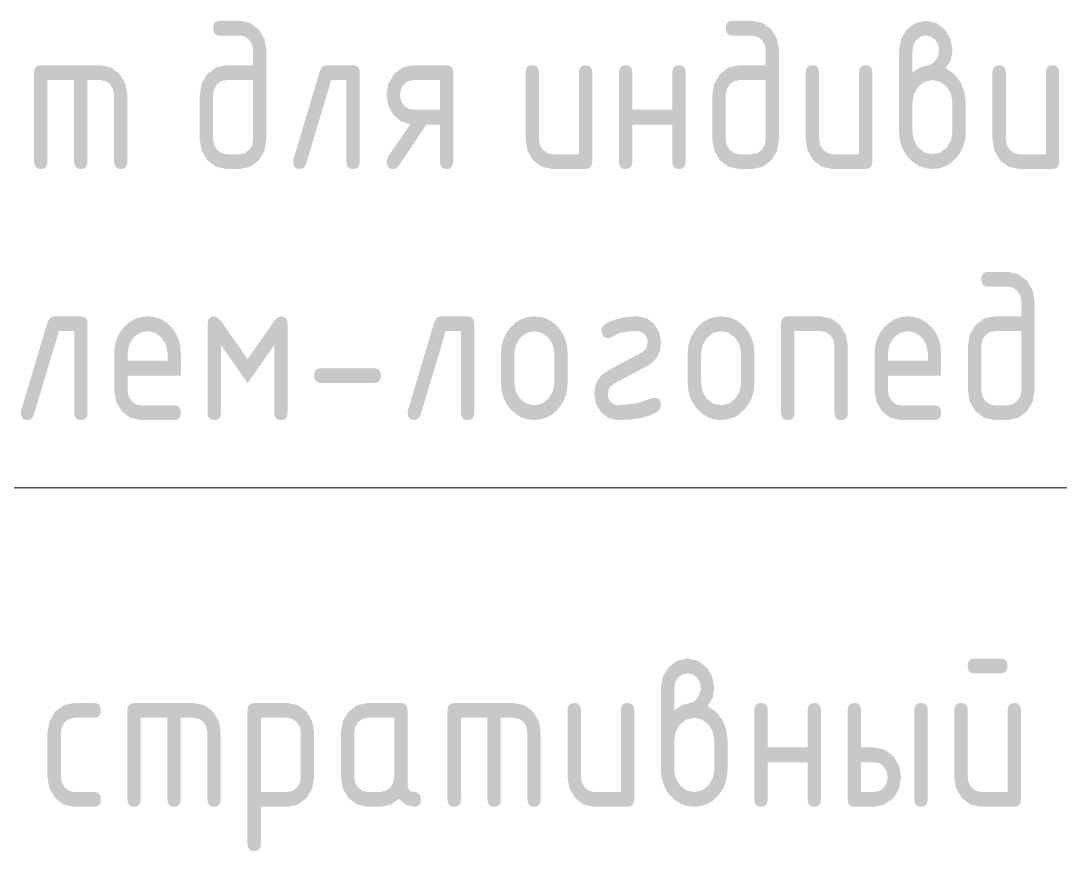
# Model space of a CAD drawing. Header units: millimetres. Extents: x -33838 to 476301, y -41806 to 120107.
# Drawn here: x 168166 to 169918, y 7151 to 8551 of the extents above; entities that cross this region are included whole.
import ezdxf

# ---------------------------------------------------------------- set-up
doc = ezdxf.new("R2010")
doc.units = ezdxf.units.MM
doc.layers.add('0_АР', color=8, linetype='Continuous', lineweight=20)

msp = doc.modelspace()

# ---------------------------------------------------------------- hatches: boundary and pattern name
at = {"layer": '0_АР'}
h = msp.add_hatch(color=7, dxfattribs=at)
h.paths.add_polyline_path([(168579.77666, 8500.75217), (168579.77666, 8350.87667), (168576.48316, 8331.44637), (168566.65776, 8315.32327), (168552.16076, 8304.48507), (168534.85266, 8300.88147), (168512.36306, 8300.88147), (168494.95846, 8304.51947), (168480.44766, 8315.43357), (168470.64986, 8331.58417), (168467.38386, 8350.87667), (168467.38386, 8425.84197), (168470.65676, 8445.19657), (168480.50286, 8461.28517), (168495.00666, 8472.15097), (168512.36306, 8475.78207), (168557.34226, 8475.78207), (168557.34226, 8500.75217), (168555.70236, 8510.50177), (168550.83786, 8518.55637), (168543.61006, 8523.96517), (168534.85266, 8525.77727), (168501.11826, 8525.77727), (168496.20726, 8526.55337), (168492.71226, 8528.88477), (168490.62276, 8532.77687), (168489.92856, 8538.23477), (168490.62276, 8543.70127), (168492.71226, 8547.61237), (168496.20726, 8549.96277), (168501.11826, 8550.74737), (168534.85266, 8550.74737), (168552.22976, 8547.08177), (168566.71286, 8536.14017), (168576.51076, 8520.01707)])
h.paths.add_polyline_path([(168557.34226, 8350.87667), (168557.34226, 8450.81207), (168512.36306, 8450.81207), (168503.67456, 8448.96547), (168496.43296, 8443.48087), (168491.54776, 8435.42627), (168489.92856, 8425.84197), (168489.92856, 8350.87667), (168491.58226, 8341.33377), (168496.54316, 8333.23777), (168503.79166, 8327.68437), (168512.36306, 8325.85157), (168534.85266, 8325.85157), (168543.49986, 8327.67057), (168550.78276, 8333.12757), (168555.69546, 8341.21667)])
h = msp.add_hatch(color=7, dxfattribs=at)
h.paths.add_polyline_path([(169444.02836, 8500.75217), (169444.02836, 8350.87667), (169440.73476, 8331.44637), (169430.90936, 8315.32327), (169416.41246, 8304.48507), (169399.10426, 8300.88147), (169376.61466, 8300.88147), (169359.21006, 8304.51947), (169344.69936, 8315.43357), (169334.90146, 8331.58417), (169331.63556, 8350.87667), (169331.63556, 8425.84197), (169334.90836, 8445.19657), (169344.75446, 8461.28517), (169359.25826, 8472.15097), (169376.61466, 8475.78207), (169421.59386, 8475.78207), (169421.59386, 8500.75217), (169419.95396, 8510.50177), (169415.08956, 8518.55637), (169407.86166, 8523.96517), (169399.10426, 8525.77727), (169365.36986, 8525.77727), (169360.45896, 8526.55337), (169356.96386, 8528.88477), (169354.87446, 8532.77687), (169354.18026, 8538.23477), (169354.87446, 8543.70127), (169356.96386, 8547.61237), (169360.45896, 8549.96277), (169365.36986, 8550.74737), (169399.10426, 8550.74737), (169416.48136, 8547.08177), (169430.96456, 8536.14017), (169440.76236, 8520.01707)])
h.paths.add_polyline_path([(169421.59386, 8350.87667), (169421.59386, 8450.81207), (169376.61466, 8450.81207), (169367.92616, 8448.96547), (169360.68456, 8443.48087), (169355.79946, 8435.42627), (169354.18026, 8425.84197), (169354.18026, 8350.87667), (169355.83386, 8341.33377), (169360.79486, 8333.23777), (169368.04326, 8327.68437), (169376.61466, 8325.85157), (169399.10426, 8325.85157), (169407.75146, 8327.67057), (169415.03436, 8333.12757), (169419.94706, 8341.21667)])
h = msp.add_hatch(color=7, dxfattribs=at)
h.paths.add_polyline_path([(169669.08206, 8463.26947), (169682.75226, 8472.64707), (169695.26486, 8475.78207), (169701.96206, 8477.94557), (169708.16326, 8484.49127), (169712.53166, 8492.62167), (169714.00616, 8500.75217), (169712.36626, 8510.50177), (169707.50176, 8518.55637), (169700.27396, 8523.96517), (169691.51656, 8525.77727), (169682.82806, 8523.93077), (169675.58646, 8518.44617), (169670.70126, 8510.38467), (169669.08206, 8500.75217)])
h.paths.add_polyline_path([(169725.25096, 8470.65577), (169739.08646, 8461.34717), (169749.78006, 8447.78037), (169756.62886, 8431.29897), (169758.93016, 8413.32937), (169758.93016, 8363.33417), (169757.89836, 8350.76647), (169754.80986, 8339.19097), (169749.67496, 8328.60757), (169742.50396, 8319.01647), (169733.85246, 8311.06687), (169724.34836, 8305.40147), (169713.98636, 8302.00977), (169702.76136, 8300.88147), (169691.46486, 8302.01927), (169681.05726, 8305.43587), (169671.53846, 8311.13667), (169662.90846, 8319.12667), (169655.74616, 8328.73937), (169650.63016, 8339.30807), (169647.56056, 8350.83797), (169646.53736, 8363.33417), (169646.53736, 8500.75217), (169649.81026, 8520.13427), (169659.65636, 8536.25037), (169674.16016, 8547.11627), (169691.51656, 8550.74737), (169708.92116, 8547.08177), (169723.43196, 8536.14017), (169733.22976, 8520.01707), (169736.49576, 8500.75217), (169733.68456, 8483.76097)])
h.paths.add_polyline_path([(169736.49576, 8363.33417), (169736.49576, 8413.32937), (169734.02906, 8427.67477), (169726.68406, 8439.78777), (169715.81826, 8448.04907), (169702.76136, 8450.81207), (169689.70446, 8448.04907), (169678.83856, 8439.78777), (169671.52126, 8427.67477), (169669.08206, 8413.32937), (169669.08206, 8363.33417), (169671.52126, 8348.82347), (169678.83856, 8336.71047), (169689.70446, 8328.55247), (169702.76136, 8325.85157), (169715.81826, 8328.58697), (169726.68406, 8336.82067), (169734.02906, 8348.94057)])
h = msp.add_hatch(color=7, dxfattribs=at)
h.dxf.hatch_style = 2
h.paths.add_polyline_path([(168199.29486, 8475.78207), (168300.38776, 8475.78207), (168317.69586, 8472.11647), (168332.19286, 8461.17487), (168342.01826, 8445.05877), (168345.31176, 8425.84197), (168345.31176, 8313.39407), (168344.60986, 8307.90427), (168342.50746, 8303.99587), (168339.00986, 8301.65837), (168334.12206, 8300.88147), (168329.20246, 8301.65837), (168325.68846, 8303.99587), (168323.58006, 8307.90427), (168322.87726, 8313.39407), (168322.87726, 8425.84197), (168321.23746, 8435.56407), (168316.37296, 8443.59107), (168309.14516, 8448.99987), (168300.38776, 8450.81207), (168277.95326, 8450.81207), (168277.95326, 8313.39407), (168277.25046, 8307.90427), (168275.14206, 8303.99587), (168271.62806, 8301.65837), (168266.70846, 8300.88147), (168261.78886, 8301.65837), (168258.27486, 8303.99587), (168256.16646, 8307.90427), (168255.46366, 8313.39407), (168255.46366, 8450.81207), (168210.53966, 8450.81207), (168210.53966, 8313.39407), (168209.83686, 8307.90427), (168207.72846, 8303.99587), (168204.21446, 8301.65837), (168199.29486, 8300.88147), (168194.34336, 8301.65837), (168190.81296, 8303.99587), (168188.69856, 8307.90427), (168187.99496, 8313.39407), (168187.99496, 8463.26947), (168188.69856, 8468.73597), (168190.81296, 8472.64707), (168194.34336, 8474.99747)])
h = msp.add_hatch(color=7, dxfattribs=at)
h.dxf.hatch_style = 2
h.paths.add_polyline_path([(168681.05876, 8475.78207), (168725.98286, 8475.78207), (168730.90246, 8474.99747), (168734.41646, 8472.64707), (168736.52486, 8468.73597), (168737.22766, 8463.26947), (168737.22766, 8313.39407), (168736.52486, 8307.90427), (168734.41646, 8303.99587), (168730.90246, 8301.65837), (168725.98286, 8300.88147), (168721.07186, 8301.65837), (168717.57676, 8303.99587), (168715.48736, 8307.90427), (168714.79316, 8313.39407), (168714.79316, 8450.81207), (168689.05146, 8450.81207), (168646.66296, 8309.42527), (168642.72176, 8303.00367), (168636.13476, 8300.88147), (168631.18326, 8301.66867), (168627.65296, 8304.03717), (168625.53846, 8307.99737), (168624.83486, 8313.55947), (168625.38606, 8317.36277), (168669.81396, 8465.58457), (168674.15486, 8473.22587)])
h = msp.add_hatch(color=7, dxfattribs=at)
h.paths.add_polyline_path([(168822.30396, 8376.23257), (168806.43586, 8381.40717), (168793.58566, 8392.49347), (168785.10386, 8407.82417), (168782.28576, 8425.84197), (168785.55176, 8445.19657), (168795.34956, 8461.28517), (168809.86026, 8472.15097), (168827.26496, 8475.78207), (168883.43376, 8475.78207), (168888.35336, 8474.99747), (168891.86736, 8472.64707), (168893.97576, 8468.73597), (168894.67856, 8463.26947), (168894.67856, 8313.39407), (168893.97576, 8307.90427), (168891.86736, 8303.99587), (168888.35336, 8301.65837), (168883.43376, 8300.88147), (168878.52276, 8301.65837), (168875.02776, 8303.99587), (168872.93826, 8307.90427), (168872.24406, 8313.39407), (168872.24406, 8375.84677), (168849.36866, 8375.84677), (168802.57046, 8306.00777), (168798.59486, 8302.16307), (168793.58566, 8300.88147), (168788.63426, 8301.65837), (168785.10386, 8303.99587), (168782.98946, 8307.90427), (168782.28576, 8313.39407), (168784.54576, 8320.94567)])
h.paths.add_polyline_path([(168804.83046, 8425.84197), (168806.48416, 8416.29907), (168811.44506, 8408.20307), (168818.69356, 8402.64957), (168827.26496, 8400.81677), (168872.24406, 8400.81677), (168872.24406, 8450.81207), (168827.26496, 8450.81207), (168818.57636, 8448.96547), (168811.33476, 8443.48087), (168806.44966, 8435.42627)])
h = msp.add_hatch(color=7, dxfattribs=at)
h.dxf.hatch_style = 2
h.paths.add_polyline_path([(169129.12646, 8463.26947), (169129.12646, 8313.39407), (169128.42366, 8307.90427), (169126.31526, 8303.99587), (169122.80126, 8301.65837), (169117.88166, 8300.88147), (169061.71286, 8300.88147), (169044.30816, 8304.48507), (169029.79746, 8315.32327), (169019.99956, 8331.44637), (169016.73366, 8350.87667), (169016.73366, 8463.26947), (169017.43736, 8468.73597), (169019.55176, 8472.64707), (169023.08206, 8474.99747), (169028.03356, 8475.78207), (169032.95316, 8474.99747), (169036.46716, 8472.64707), (169038.57556, 8468.73597), (169039.27836, 8463.26947), (169039.27836, 8350.87667), (169040.93196, 8341.33377), (169045.89296, 8333.23777), (169053.14146, 8327.68437), (169061.71286, 8325.85157), (169106.69196, 8325.85157), (169106.69196, 8463.26947), (169107.38616, 8468.73597), (169109.47566, 8472.64707), (169112.97066, 8474.99747), (169117.88166, 8475.78207), (169122.80126, 8474.99747), (169126.31526, 8472.64707), (169128.42366, 8468.73597)])
h = msp.add_hatch(color=7, dxfattribs=at)
h.dxf.hatch_style = 2
h.paths.add_polyline_path([(169196.72926, 8375.84677), (169196.72926, 8313.39407), (169196.02646, 8307.90427), (169193.91806, 8303.99587), (169190.40406, 8301.65837), (169185.48446, 8300.88147), (169180.53306, 8301.65837), (169177.00266, 8303.99587), (169174.88826, 8307.90427), (169174.18456, 8313.39407), (169174.18456, 8463.26947), (169174.88826, 8468.73597), (169177.00266, 8472.64707), (169180.53306, 8474.99747), (169185.48446, 8475.78207), (169190.40406, 8474.99747), (169193.91806, 8472.64707), (169196.02646, 8468.73597), (169196.72926, 8463.26947), (169196.72926, 8400.81677), (169264.14296, 8400.81677), (169264.14296, 8463.26947), (169264.83716, 8468.73597), (169266.92656, 8472.64707), (169270.42166, 8474.99747), (169275.33256, 8475.78207), (169280.25216, 8474.99747), (169283.76616, 8472.64707), (169285.87456, 8468.73597), (169286.57736, 8463.26947), (169286.57736, 8313.39407), (169285.87456, 8307.90427), (169283.76616, 8303.99587), (169280.25216, 8301.65837), (169275.33256, 8300.88147), (169270.42166, 8301.65837), (169266.92656, 8303.99587), (169264.83716, 8307.90427), (169264.14296, 8313.39407), (169264.14296, 8375.84677)])
h = msp.add_hatch(color=7, dxfattribs=at)
h.dxf.hatch_style = 2
h.paths.add_polyline_path([(169601.47926, 8463.26947), (169601.47926, 8313.39407), (169600.77646, 8307.90427), (169598.66806, 8303.99587), (169595.15406, 8301.65837), (169590.23446, 8300.88147), (169534.06566, 8300.88147), (169516.66096, 8304.48507), (169502.15026, 8315.32327), (169492.35236, 8331.44637), (169489.08646, 8350.87667), (169489.08646, 8463.26947), (169489.79016, 8468.73597), (169491.90456, 8472.64707), (169495.43486, 8474.99747), (169500.38636, 8475.78207), (169505.30596, 8474.99747), (169508.81996, 8472.64707), (169510.92836, 8468.73597), (169511.63116, 8463.26947), (169511.63116, 8350.87667), (169513.28476, 8341.33377), (169518.24576, 8333.23777), (169525.49426, 8327.68437), (169534.06566, 8325.85157), (169579.04476, 8325.85157), (169579.04476, 8463.26947), (169579.73896, 8468.73597), (169581.82846, 8472.64707), (169585.32346, 8474.99747), (169590.23446, 8475.78207), (169595.15406, 8474.99747), (169598.66806, 8472.64707), (169600.77646, 8468.73597)])
h = msp.add_hatch(color=7, dxfattribs=at)
h.dxf.hatch_style = 2
h.paths.add_polyline_path([(169916.38116, 8463.26947), (169916.38116, 8313.39407), (169915.67836, 8307.90427), (169913.56996, 8303.99587), (169910.05596, 8301.65837), (169905.13636, 8300.88147), (169848.96746, 8300.88147), (169831.56286, 8304.48507), (169817.05216, 8315.32327), (169807.25426, 8331.44637), (169803.98836, 8350.87667), (169803.98836, 8463.26947), (169804.69196, 8468.73597), (169806.80636, 8472.64707), (169810.33676, 8474.99747), (169815.28826, 8475.78207), (169820.20786, 8474.99747), (169823.72186, 8472.64707), (169825.83026, 8468.73597), (169826.53306, 8463.26947), (169826.53306, 8350.87667), (169828.18666, 8341.33377), (169833.14756, 8333.23777), (169840.39606, 8327.68437), (169848.96746, 8325.85157), (169893.94666, 8325.85157), (169893.94666, 8463.26947), (169894.64086, 8468.73597), (169896.73026, 8472.64707), (169900.22536, 8474.99747), (169905.13636, 8475.78207), (169910.05596, 8474.99747), (169913.56996, 8472.64707), (169915.67836, 8468.73597)])
h = msp.add_hatch(color=7, dxfattribs=at)
h.paths.add_polyline_path([(169874.89706, 8077.41787), (169874.89706, 7927.54247), (169871.60356, 7908.11207), (169861.77816, 7891.98907), (169847.28116, 7881.15077), (169829.97296, 7877.54727), (169807.48346, 7877.54727), (169790.07876, 7881.18527), (169775.56806, 7892.09927), (169765.77016, 7908.24997), (169762.50426, 7927.54247), (169762.50426, 8002.50777), (169765.77706, 8021.86227), (169775.62316, 8037.95087), (169790.12706, 8048.81667), (169807.48346, 8052.44787), (169852.46256, 8052.44787), (169852.46256, 8077.41787), (169850.82276, 8087.16747), (169845.95826, 8095.22217), (169838.73046, 8100.63097), (169829.97296, 8102.44307), (169796.23866, 8102.44307), (169791.32766, 8103.21907), (169787.83256, 8105.55057), (169785.74316, 8109.44267), (169785.04896, 8114.90057), (169785.74316, 8120.36707), (169787.83256, 8124.27807), (169791.32766, 8126.62847), (169796.23866, 8127.41307), (169829.97296, 8127.41307), (169847.35006, 8123.74757), (169861.83326, 8112.80587), (169871.63106, 8096.68287)])
h.paths.add_polyline_path([(169852.46256, 7927.54247), (169852.46256, 8027.47777), (169807.48346, 8027.47777), (169798.79486, 8025.63117), (169791.55326, 8020.14667), (169786.66816, 8012.09197), (169785.04896, 8002.50777), (169785.04896, 7927.54247), (169786.70256, 7917.99957), (169791.66356, 7909.90357), (169798.91206, 7904.35007), (169807.48346, 7902.51727), (169829.97296, 7902.51727), (169838.62016, 7904.33627), (169845.90316, 7909.79337), (169850.81586, 7917.88237)])
h = msp.add_hatch(color=7, dxfattribs=at)
h.dxf.hatch_style = 2
h.paths.add_polyline_path([(168221.90546, 8052.44787), (168266.82956, 8052.44787), (168271.74916, 8051.66317), (168275.26316, 8049.31277), (168277.37146, 8045.40177), (168278.07426, 8039.93527), (168278.07426, 7890.05977), (168277.37146, 7884.57007), (168275.26316, 7880.66157), (168271.74916, 7878.32407), (168266.82956, 7877.54727), (168261.91856, 7878.32407), (168258.42346, 7880.66157), (168256.33406, 7884.57007), (168255.63986, 7890.05977), (168255.63986, 8027.47777), (168229.89806, 8027.47777), (168187.50966, 7886.09107), (168183.56846, 7879.66937), (168176.98146, 7877.54727), (168172.02996, 7878.33447), (168168.49956, 7880.70297), (168166.38516, 7884.66307), (168165.68156, 7890.22517), (168166.23276, 7894.02857), (168210.66066, 8042.25037), (168215.00146, 8049.89157)])
h = msp.add_hatch(color=7, dxfattribs=at)
h.paths.add_polyline_path([(168379.35636, 8027.47777), (168366.41666, 8024.71487), (168355.54386, 8016.45347), (168348.13006, 8004.34057), (168345.67716, 7989.99517), (168345.67716, 7977.48257), (168413.09076, 7977.48257), (168413.09076, 7989.99517), (168410.61036, 8004.34057), (168403.16886, 8016.45347), (168392.25486, 8024.71487)])
h.paths.add_polyline_path([(168345.67716, 7952.51247), (168345.67716, 7927.54247), (168347.33076, 7917.99957), (168352.29176, 7909.90357), (168359.54026, 7904.35007), (168368.11166, 7902.51727), (168424.28046, 7902.51727), (168429.20006, 7901.73357), (168432.71406, 7899.38917), (168434.82246, 7895.49447), (168435.52526, 7890.05977), (168434.82246, 7884.57007), (168432.71406, 7880.66157), (168429.20006, 7878.32407), (168424.28046, 7877.54727), (168368.11166, 7877.54727), (168350.70696, 7881.15077), (168336.19626, 7891.98907), (168326.39836, 7908.11207), (168323.13246, 7927.54247), (168323.13246, 7989.99517), (168324.15646, 8002.45947), (168327.23206, 8013.97297), (168332.36446, 8024.53567), (168339.55866, 8034.14747), (168348.21876, 8042.14617), (168357.74186, 8047.86587), (168368.12276, 8051.30147), (168379.35636, 8052.44787), (168390.71576, 8051.31267), (168401.15006, 8047.91407), (168410.66456, 8042.26237), (168419.26436, 8034.36797), (168426.36296, 8024.80697), (168431.44626, 8014.22797), (168434.50376, 8002.62577), (168435.52526, 7989.99517), (168435.52526, 7952.51247)])
h = msp.add_hatch(color=7, dxfattribs=at)
h.dxf.hatch_style = 2
h.paths.add_polyline_path([(168548.05216, 7939.99997), (168503.12806, 8003.99597), (168503.12806, 7890.05977), (168502.42526, 7884.57007), (168500.31686, 7880.66157), (168496.80286, 7878.32407), (168491.88326, 7877.54727), (168486.93186, 7878.32407), (168483.40146, 7880.66157), (168481.28706, 7884.57007), (168480.58336, 7890.05977), (168480.58336, 8039.93527), (168481.28706, 8045.40177), (168483.40146, 8049.31277), (168486.93186, 8051.66317), (168491.88326, 8052.44787), (168497.46436, 8050.46347), (168503.12806, 8044.51037), (168548.05216, 7980.51427), (168592.97616, 8044.51037), (168598.59856, 8050.46347), (168604.22096, 8052.44787), (168609.14056, 8051.66317), (168612.65456, 8049.31277), (168614.76296, 8045.40177), (168615.46576, 8039.93527), (168615.46576, 7890.05977), (168614.76296, 7884.57007), (168612.65456, 7880.66157), (168609.14056, 7878.32407), (168604.22096, 7877.54727), (168599.30136, 7878.32407), (168595.78736, 7880.66157), (168593.67896, 7884.57007), (168592.97616, 7890.05977), (168592.97616, 8003.99597)])
h = msp.add_hatch(color=7, dxfattribs=at)
h.dxf.hatch_style = 2
h.paths.add_polyline_path([(168874.02256, 8052.44787), (168918.94666, 8052.44787), (168923.86626, 8051.66317), (168927.38026, 8049.31277), (168929.48866, 8045.40177), (168930.19146, 8039.93527), (168930.19146, 7890.05977), (168929.48866, 7884.57007), (168927.38026, 7880.66157), (168923.86626, 7878.32407), (168918.94666, 7877.54727), (168914.03566, 7878.32407), (168910.54066, 7880.66157), (168908.45116, 7884.57007), (168907.75696, 7890.05977), (168907.75696, 8027.47777), (168882.01526, 8027.47777), (168839.62676, 7886.09107), (168835.68556, 7879.66937), (168829.09856, 7877.54727), (168824.14706, 7878.33447), (168820.61676, 7880.70297), (168818.50226, 7884.66307), (168817.79866, 7890.22517), (168818.34986, 7894.02857), (168862.77786, 8042.25037), (168867.11866, 8049.89157)])
h = msp.add_hatch(color=7, dxfattribs=at)
h.paths.add_polyline_path([(168975.24956, 7939.99997), (168975.24956, 7989.99517), (168976.27366, 8002.45947), (168979.34926, 8013.97297), (168984.48156, 8024.53567), (168991.67576, 8034.14747), (169000.33586, 8042.14617), (169009.85906, 8047.86587), (169020.23996, 8051.30147), (169031.47356, 8052.44787), (169042.83286, 8051.31267), (169053.26726, 8047.91407), (169062.78166, 8042.26237), (169071.38156, 8034.36797), (169078.48016, 8024.80697), (169083.56336, 8014.22797), (169086.62086, 8002.62577), (169087.64236, 7989.99517), (169087.64236, 7939.99997), (169086.61056, 7927.50367), (169083.52206, 7915.97387), (169078.38716, 7905.40517), (169071.21616, 7895.79247), (169062.56466, 7887.80247), (169053.06046, 7882.10167), (169042.69856, 7878.68497), (169031.47356, 7877.54727), (169020.23996, 7878.68497), (169009.85906, 7882.10167), (169000.33586, 7887.80247), (168991.67576, 7895.79247), (168984.48156, 7905.40517), (168979.34926, 7915.97387), (168976.27366, 7927.50367)])
h.paths.add_polyline_path([(169065.20796, 7939.99997), (169065.20796, 7989.99517), (169062.72746, 8004.34057), (169055.28606, 8016.45347), (169044.37196, 8024.71487), (169031.47356, 8027.47777), (169018.53376, 8024.71487), (169007.66106, 8016.45347), (169000.24716, 8004.34057), (168997.79426, 7989.99517), (168997.79426, 7939.99997), (169000.23346, 7925.48917), (169007.55076, 7913.37627), (169018.41666, 7905.21827), (169031.47356, 7902.51727), (169044.37196, 7905.25267), (169055.28606, 7913.48647), (169062.72746, 7925.60627)])
h = msp.add_hatch(color=7, dxfattribs=at)
h.dxf.hatch_style = 2
h.paths.add_polyline_path([(169233.84856, 7915.02987), (169238.76816, 7914.24527), (169242.28216, 7911.89487), (169244.39046, 7907.98377), (169245.09326, 7902.51727), (169243.52236, 7896.14387), (169238.80946, 7891.38277), (169226.51996, 7885.31417), (169211.31066, 7880.99237), (169193.17656, 7878.40677), (169172.11236, 7877.54727), (169156.94706, 7880.73737), (169144.22096, 7890.33547), (169135.56686, 7904.43277), (169132.70056, 7921.25857), (169134.10696, 7934.02357), (169138.32976, 7944.87127), (169145.37416, 7953.80697), (169155.24526, 7960.83587), (169213.45356, 7992.08977), (169220.35066, 7998.69747), (169222.65886, 8008.73647), (169221.41866, 8015.92987), (169217.69786, 8021.96567), (169212.24086, 8026.08597), (169205.79166, 8027.47777), (169189.00716, 8026.81637), (169177.34896, 8024.83197), (169169.28746, 8021.68317), (169160.48176, 8016.50857), (169155.24526, 8014.96517), (169147.36286, 8018.76857), (169144.00046, 8027.47777), (169145.48866, 8033.60317), (169149.95356, 8038.44697), (169160.82546, 8044.56457), (169173.75916, 8048.94077), (169188.74966, 8051.57017), (169205.79166, 8052.44787), (169220.88116, 8049.23697), (169233.57286, 8039.65967), (169242.20636, 8025.56227), (169245.09326, 8008.73647), (169243.67736, 7995.96377), (169239.42956, 7985.10307), (169232.34986, 7976.16477), (169222.43836, 7969.15917), (169164.72616, 7938.29117), (169157.60856, 7931.46987), (169155.24526, 7921.25857), (169156.45786, 7914.03767), (169160.15106, 7907.97427), (169165.61496, 7903.88157), (169172.11236, 7902.51727), (169202.86336, 7905.41117), (169229.60416, 7914.09277)])
h = msp.add_hatch(color=7, dxfattribs=at)
h.paths.add_polyline_path([(169290.15146, 7939.99997), (169290.15146, 7989.99517), (169291.17546, 8002.45947), (169294.25106, 8013.97297), (169299.38346, 8024.53567), (169306.57766, 8034.14747), (169315.23776, 8042.14617), (169324.76086, 8047.86587), (169335.14176, 8051.30147), (169346.37536, 8052.44787), (169357.73476, 8051.31267), (169368.16906, 8047.91407), (169377.68356, 8042.26237), (169386.28336, 8034.36797), (169393.38196, 8024.80697), (169398.46526, 8014.22797), (169401.52276, 8002.62577), (169402.54426, 7989.99517), (169402.54426, 7939.99997), (169401.51246, 7927.50367), (169398.42386, 7915.97387), (169393.28896, 7905.40517), (169386.11806, 7895.79247), (169377.46656, 7887.80247), (169367.96236, 7882.10167), (169357.60036, 7878.68497), (169346.37536, 7877.54727), (169335.14176, 7878.68497), (169324.76086, 7882.10167), (169315.23776, 7887.80247), (169306.57766, 7895.79247), (169299.38346, 7905.40517), (169294.25106, 7915.97387), (169291.17546, 7927.50367)])
h.paths.add_polyline_path([(169380.10976, 7939.99997), (169380.10976, 7989.99517), (169377.62936, 8004.34057), (169370.18786, 8016.45347), (169359.27386, 8024.71487), (169346.37536, 8027.47777), (169333.43566, 8024.71487), (169322.56286, 8016.45347), (169315.14906, 8004.34057), (169312.69616, 7989.99517), (169312.69616, 7939.99997), (169315.13526, 7925.48917), (169322.45266, 7913.37627), (169333.31846, 7905.21827), (169346.37536, 7902.51727), (169359.27386, 7905.25267), (169370.18786, 7913.48647), (169377.62936, 7925.60627)])
h = msp.add_hatch(color=7, dxfattribs=at)
h.dxf.hatch_style = 2
h.paths.add_polyline_path([(169447.60236, 7890.05977), (169447.60236, 8039.93527), (169448.30606, 8045.40177), (169450.42046, 8049.31277), (169453.95086, 8051.66317), (169458.90226, 8052.44787), (169515.07116, 8052.44787), (169532.37926, 8048.78227), (169546.87626, 8037.84067), (169556.70166, 8021.72447), (169559.99516, 8002.50777), (169559.99516, 7890.05977), (169559.29236, 7884.57007), (169557.18396, 7880.66157), (169553.66996, 7878.32407), (169548.75036, 7877.54727), (169543.83936, 7878.32407), (169540.34436, 7880.66157), (169538.25486, 7884.57007), (169537.56076, 7890.05977), (169537.56076, 8002.50777), (169535.92086, 8012.22977), (169531.05636, 8020.25687), (169523.82856, 8025.66567), (169515.07116, 8027.47777), (169470.14706, 8027.47777), (169470.14706, 7890.05977), (169469.44426, 7884.57007), (169467.33586, 7880.66157), (169463.82186, 7878.32407), (169458.90226, 7877.54727), (169453.95086, 7878.32407), (169450.42046, 7880.66157), (169448.30606, 7884.57007)])
h = msp.add_hatch(color=7, dxfattribs=at)
h.paths.add_polyline_path([(169661.27726, 8027.47777), (169648.33746, 8024.71487), (169637.46476, 8016.45347), (169630.05096, 8004.34057), (169627.59806, 7989.99517), (169627.59806, 7977.48257), (169695.01166, 7977.48257), (169695.01166, 7989.99517), (169692.53116, 8004.34057), (169685.08976, 8016.45347), (169674.17566, 8024.71487)])
h.paths.add_polyline_path([(169627.59806, 7952.51247), (169627.59806, 7927.54247), (169629.25166, 7917.99957), (169634.21256, 7909.90357), (169641.46106, 7904.35007), (169650.03246, 7902.51727), (169706.20136, 7902.51727), (169711.12096, 7901.73357), (169714.63486, 7899.38917), (169716.74326, 7895.49447), (169717.44606, 7890.05977), (169716.74326, 7884.57007), (169714.63486, 7880.66157), (169711.12096, 7878.32407), (169706.20136, 7877.54727), (169650.03246, 7877.54727), (169632.62786, 7881.15077), (169618.11716, 7891.98907), (169608.31926, 7908.11207), (169605.05336, 7927.54247), (169605.05336, 7989.99517), (169606.07736, 8002.45947), (169609.15296, 8013.97297), (169614.28526, 8024.53567), (169621.47956, 8034.14747), (169630.13966, 8042.14617), (169639.66276, 8047.86587), (169650.04366, 8051.30147), (169661.27726, 8052.44787), (169672.63666, 8051.31267), (169683.07096, 8047.91407), (169692.58546, 8042.26237), (169701.18526, 8034.36797), (169708.28386, 8024.80697), (169713.36716, 8014.22797), (169716.42466, 8002.62577), (169717.44606, 7989.99517), (169717.44606, 7952.51247)])
h = msp.add_hatch(color=7, dxfattribs=at)
h.dxf.hatch_style = 2
h.paths.add_polyline_path([(168761.49576, 7939.99997), (168671.64766, 7939.99997), (168666.69616, 7940.77677), (168663.16576, 7943.11427), (168661.05136, 7947.02277), (168660.34776, 7952.51247), (168661.05136, 7957.97897), (168663.16576, 7961.89007), (168666.69616, 7964.24047), (168671.64766, 7965.02507), (168761.49576, 7965.02507), (168766.41536, 7964.24047), (168769.92936, 7961.89007), (168772.03776, 7957.97897), (168772.74056, 7952.51247), (168772.03776, 7947.02277), (168769.92936, 7943.11427), (168766.41536, 7940.77677)])
h = msp.add_hatch(color=7, dxfattribs=at)
h.paths.add_polyline_path([(169267.44076, 7388.00047), (169281.11096, 7397.37807), (169293.62356, 7400.51307), (169300.32076, 7402.67657), (169306.52196, 7409.22227), (169310.89036, 7417.35277), (169312.36486, 7425.48317), (169310.72496, 7435.23277), (169305.86046, 7443.28737), (169298.63266, 7448.69617), (169289.87526, 7450.50837), (169281.18676, 7448.66177), (169273.94516, 7443.17717), (169269.05996, 7435.11567), (169267.44076, 7425.48317)])
h.paths.add_polyline_path([(169323.60966, 7395.38677), (169337.44516, 7386.07817), (169348.13866, 7372.51137), (169354.98756, 7356.03007), (169357.28886, 7338.06037), (169357.28886, 7288.06517), (169356.25706, 7275.49747), (169353.16856, 7263.92197), (169348.03366, 7253.33867), (169340.86266, 7243.74747), (169332.21116, 7235.79787), (169322.70706, 7230.13247), (169312.34506, 7226.74077), (169301.12006, 7225.61247), (169289.82356, 7226.75027), (169279.41596, 7230.16687), (169269.89716, 7235.86767), (169261.26716, 7243.85767), (169254.10486, 7253.47037), (169248.98886, 7264.03907), (169245.91926, 7275.56897), (169244.89606, 7288.06517), (169244.89606, 7425.48317), (169248.16896, 7444.86527), (169258.01506, 7460.98137), (169272.51886, 7471.84727), (169289.87526, 7475.47837), (169307.27986, 7471.81277), (169321.79066, 7460.87117), (169331.58846, 7444.74817), (169334.85446, 7425.48317), (169332.04326, 7408.49197)])
h.paths.add_polyline_path([(169334.85446, 7288.06517), (169334.85446, 7338.06037), (169332.38776, 7352.40577), (169325.04276, 7364.51877), (169314.17696, 7372.78007), (169301.12006, 7375.54307), (169288.06316, 7372.78007), (169277.19726, 7364.51877), (169269.87996, 7352.40577), (169267.44076, 7338.06037), (169267.44076, 7288.06517), (169269.87996, 7273.55447), (169277.19726, 7261.44147), (169288.06316, 7253.28347), (169301.12006, 7250.58257), (169314.17696, 7253.31797), (169325.04276, 7261.55177), (169332.38776, 7273.67157)])
h = msp.add_hatch(color=7, dxfattribs=at)
h.paths.add_polyline_path([(169851.95506, 7388.00047), (169851.95506, 7238.12507), (169851.25226, 7232.63527), (169849.14386, 7228.72687), (169845.62986, 7226.38937), (169840.71026, 7225.61247), (169784.54146, 7225.61247), (169767.13686, 7229.21607), (169752.62606, 7240.05437), (169742.82826, 7256.17737), (169739.56226, 7275.60767), (169739.56226, 7388.00047), (169740.26596, 7393.46697), (169742.38036, 7397.37807), (169745.91076, 7399.72847), (169750.86216, 7400.51307), (169755.78176, 7399.72847), (169759.29576, 7397.37807), (169761.40416, 7393.46697), (169762.10696, 7388.00047), (169762.10696, 7275.60767), (169763.76066, 7266.06477), (169768.72156, 7257.96887), (169775.97006, 7252.41537), (169784.54146, 7250.58257), (169829.52066, 7250.58257), (169829.52066, 7388.00047), (169830.21486, 7393.46697), (169832.30426, 7397.37807), (169835.79936, 7399.72847), (169840.71026, 7400.51307), (169845.62986, 7399.72847), (169849.14386, 7397.37807), (169851.25226, 7393.46697)])
h.paths.add_polyline_path([(169818.05536, 7450.50837), (169773.29666, 7450.50837), (169768.38566, 7451.28437), (169764.89066, 7453.61577), (169762.80116, 7457.50787), (169762.10696, 7462.96577), (169762.80116, 7468.43227), (169764.89066, 7472.34337), (169768.38566, 7474.69377), (169773.29666, 7475.47837), (169818.05536, 7475.47837), (169822.97496, 7474.69377), (169826.48896, 7472.34337), (169828.59736, 7468.43227), (169829.30016, 7462.96577), (169828.59736, 7457.50787), (169826.48896, 7453.61577), (169822.97496, 7451.28437)])
h = msp.add_hatch(color=7, dxfattribs=at)
h.dxf.hatch_style = 2
h.paths.add_polyline_path([(168233.16726, 7350.57297), (168233.16726, 7275.60767), (168234.82096, 7266.06477), (168239.78186, 7257.96887), (168247.03036, 7252.41537), (168255.60176, 7250.58257), (168289.33616, 7250.58257), (168294.25576, 7249.79877), (168297.76976, 7247.45437), (168299.87816, 7243.55967), (168300.58096, 7238.12507), (168299.87816, 7232.63527), (168297.76976, 7228.72687), (168294.25576, 7226.38937), (168289.33616, 7225.61247), (168255.60176, 7225.61247), (168238.19716, 7229.21607), (168223.68636, 7240.05437), (168213.88856, 7256.17737), (168210.62256, 7275.60767), (168210.62256, 7350.57297), (168213.88856, 7369.92757), (168223.68636, 7386.01617), (168238.19716, 7396.88197), (168255.60176, 7400.51307), (168289.33616, 7400.51307), (168294.25576, 7399.72847), (168297.76976, 7397.37807), (168299.87816, 7393.46697), (168300.58096, 7388.00047), (168299.87816, 7382.54267), (168297.76976, 7378.65057), (168294.25576, 7376.31907), (168289.33616, 7375.54307), (168255.60176, 7375.54307), (168246.91326, 7373.69647), (168239.67166, 7368.21187), (168234.78646, 7360.15727)])
h = msp.add_hatch(color=7, dxfattribs=at)
h.dxf.hatch_style = 2
h.paths.add_polyline_path([(168356.74576, 7400.51307), (168457.83866, 7400.51307), (168475.14676, 7396.84747), (168489.64376, 7385.90587), (168499.46916, 7369.78977), (168502.76266, 7350.57297), (168502.76266, 7238.12507), (168502.06076, 7232.63527), (168499.95836, 7228.72687), (168496.46076, 7226.38937), (168491.57306, 7225.61247), (168486.65346, 7226.38937), (168483.13946, 7228.72687), (168481.03106, 7232.63527), (168480.32826, 7238.12507), (168480.32826, 7350.57297), (168478.68836, 7360.29507), (168473.82386, 7368.32217), (168466.59606, 7373.73097), (168457.83866, 7375.54307), (168435.40416, 7375.54307), (168435.40416, 7238.12507), (168434.70136, 7232.63527), (168432.59296, 7228.72687), (168429.07896, 7226.38937), (168424.15936, 7225.61247), (168419.23976, 7226.38937), (168415.72576, 7228.72687), (168413.61736, 7232.63527), (168412.91456, 7238.12507), (168412.91456, 7375.54307), (168367.99056, 7375.54307), (168367.99056, 7238.12507), (168367.28776, 7232.63527), (168365.17936, 7228.72687), (168361.66536, 7226.38937), (168356.74576, 7225.61247), (168351.79426, 7226.38937), (168348.26396, 7228.72687), (168346.14956, 7232.63527), (168345.44586, 7238.12507), (168345.44586, 7388.00047), (168346.14956, 7393.46697), (168348.26396, 7397.37807), (168351.79426, 7399.72847)])
h = msp.add_hatch(color=7, dxfattribs=at)
h.paths.add_polyline_path([(168547.83786, 7388.00047), (168548.54156, 7393.46697), (168550.65596, 7397.37807), (168554.18636, 7399.72847), (168559.13776, 7400.51307), (168615.30666, 7400.51307), (168632.68366, 7396.88197), (168647.16686, 7386.01617), (168656.96476, 7369.92757), (168660.23066, 7350.57297), (168660.23066, 7275.60767), (168656.96476, 7256.31517), (168647.16686, 7240.16457), (168632.68366, 7229.25047), (168615.30666, 7225.61247), (168570.38256, 7225.61247), (168570.38256, 7163.15977), (168569.67976, 7157.69327), (168567.57136, 7153.78227), (168564.05736, 7151.43187), (168559.13776, 7150.64717), (168554.18636, 7151.43187), (168550.65596, 7153.78227), (168548.54156, 7157.69327), (168547.83786, 7163.15977)])
h.paths.add_polyline_path([(168570.38256, 7375.54307), (168570.38256, 7250.58257), (168615.30666, 7250.58257), (168623.95376, 7252.40157), (168631.23676, 7257.85857), (168636.14946, 7265.94767), (168637.79616, 7275.60767), (168637.79616, 7350.57297), (168636.15636, 7360.29507), (168631.29186, 7368.32217), (168624.06406, 7373.73097), (168615.30666, 7375.54307)])
h = msp.add_hatch(color=7, dxfattribs=at)
h.paths.add_polyline_path([(168840.17116, 7238.12507), (168839.46836, 7232.63527), (168837.35996, 7228.72687), (168833.84596, 7226.38937), (168828.92636, 7225.61247), (168814.65676, 7228.91977), (168803.23976, 7238.84167), (168789.38356, 7228.91977), (168772.75756, 7225.61247), (168750.26796, 7225.61247), (168732.86336, 7229.21607), (168718.35256, 7240.05437), (168708.55476, 7256.17737), (168705.28876, 7275.60767), (168705.28876, 7350.57297), (168708.55476, 7369.92757), (168718.35256, 7386.01617), (168732.86336, 7396.88197), (168750.26796, 7400.51307), (168806.43676, 7400.51307), (168811.35636, 7399.72847), (168814.87036, 7397.37807), (168816.97876, 7393.46697), (168817.68156, 7388.00047), (168817.68156, 7263.09517), (168818.38436, 7257.60537), (168820.49276, 7253.69687), (168824.00676, 7251.35937), (168828.92636, 7250.58257), (168833.84596, 7249.79877), (168837.35996, 7247.45437), (168839.46836, 7243.55967)])
h.paths.add_polyline_path([(168795.24716, 7375.54307), (168750.26796, 7375.54307), (168741.57946, 7373.69647), (168734.33786, 7368.21187), (168729.45266, 7360.15727), (168727.83346, 7350.57297), (168727.83346, 7275.60767), (168729.48716, 7266.06477), (168734.44806, 7257.96887), (168741.69656, 7252.41537), (168750.26796, 7250.58257), (168772.75756, 7250.58257), (168781.40476, 7252.40157), (168788.68766, 7257.85857), (168793.60036, 7265.94767), (168795.24716, 7275.60767)])
h = msp.add_hatch(color=7, dxfattribs=at)
h.dxf.hatch_style = 2
h.paths.add_polyline_path([(168896.35306, 7400.51307), (168997.44596, 7400.51307), (169014.75406, 7396.84747), (169029.25106, 7385.90587), (169039.07646, 7369.78977), (169042.36996, 7350.57297), (169042.36996, 7238.12507), (169041.66806, 7232.63527), (169039.56566, 7228.72687), (169036.06806, 7226.38937), (169031.18026, 7225.61247), (169026.26076, 7226.38937), (169022.74676, 7228.72687), (169020.63836, 7232.63527), (169019.93556, 7238.12507), (169019.93556, 7350.57297), (169018.29566, 7360.29507), (169013.43116, 7368.32217), (169006.20336, 7373.73097), (168997.44596, 7375.54307), (168975.01146, 7375.54307), (168975.01146, 7238.12507), (168974.30866, 7232.63527), (168972.20026, 7228.72687), (168968.68626, 7226.38937), (168963.76666, 7225.61247), (168958.84706, 7226.38937), (168955.33306, 7228.72687), (168953.22466, 7232.63527), (168952.52186, 7238.12507), (168952.52186, 7375.54307), (168907.59786, 7375.54307), (168907.59786, 7238.12507), (168906.89506, 7232.63527), (168904.78666, 7228.72687), (168901.27266, 7226.38937), (168896.35306, 7225.61247), (168891.40156, 7226.38937), (168887.87126, 7228.72687), (168885.75676, 7232.63527), (168885.05316, 7238.12507), (168885.05316, 7388.00047), (168885.75676, 7393.46697), (168887.87126, 7397.37807), (168891.40156, 7399.72847)])
h = msp.add_hatch(color=7, dxfattribs=at)
h.dxf.hatch_style = 2
h.paths.add_polyline_path([(169199.83796, 7388.00047), (169199.83796, 7238.12507), (169199.13516, 7232.63527), (169197.02676, 7228.72687), (169193.51276, 7226.38937), (169188.59316, 7225.61247), (169132.42436, 7225.61247), (169115.01966, 7229.21607), (169100.50896, 7240.05437), (169090.71106, 7256.17737), (169087.44516, 7275.60767), (169087.44516, 7388.00047), (169088.14886, 7393.46697), (169090.26326, 7397.37807), (169093.79356, 7399.72847), (169098.74506, 7400.51307), (169103.66466, 7399.72847), (169107.17866, 7397.37807), (169109.28706, 7393.46697), (169109.98986, 7388.00047), (169109.98986, 7275.60767), (169111.64346, 7266.06477), (169116.60446, 7257.96887), (169123.85296, 7252.41537), (169132.42436, 7250.58257), (169177.40346, 7250.58257), (169177.40346, 7388.00047), (169178.09766, 7393.46697), (169180.18716, 7397.37807), (169183.68216, 7399.72847), (169188.59316, 7400.51307), (169193.51276, 7399.72847), (169197.02676, 7397.37807), (169199.13516, 7393.46697)])
h = msp.add_hatch(color=7, dxfattribs=at)
h.dxf.hatch_style = 2
h.paths.add_polyline_path([(169424.89176, 7300.57777), (169424.89176, 7238.12507), (169424.18896, 7232.63527), (169422.08056, 7228.72687), (169418.56656, 7226.38937), (169413.64696, 7225.61247), (169408.69546, 7226.38937), (169405.16506, 7228.72687), (169403.05066, 7232.63527), (169402.34706, 7238.12507), (169402.34706, 7388.00047), (169403.05066, 7393.46697), (169405.16506, 7397.37807), (169408.69546, 7399.72847), (169413.64696, 7400.51307), (169418.56656, 7399.72847), (169422.08056, 7397.37807), (169424.18896, 7393.46697), (169424.89176, 7388.00047), (169424.89176, 7325.54787), (169492.30536, 7325.54787), (169492.30536, 7388.00047), (169492.99956, 7393.46697), (169495.08896, 7397.37807), (169498.58406, 7399.72847), (169503.49506, 7400.51307), (169508.41466, 7399.72847), (169511.92866, 7397.37807), (169514.03706, 7393.46697), (169514.73986, 7388.00047), (169514.73986, 7238.12507), (169514.03706, 7232.63527), (169511.92866, 7228.72687), (169508.41466, 7226.38937), (169503.49506, 7225.61247), (169498.58406, 7226.38937), (169495.08896, 7228.72687), (169492.99956, 7232.63527), (169492.30536, 7238.12507), (169492.30536, 7300.57777)])
h = msp.add_hatch(color=7, dxfattribs=at)
h.paths.add_polyline_path([(169649.75626, 7275.60767), (169646.49036, 7256.17737), (169636.69246, 7240.05437), (169622.18176, 7229.21607), (169604.77716, 7225.61247), (169571.09786, 7225.61247), (169566.14636, 7226.38937), (169562.61606, 7228.72687), (169560.50166, 7232.63527), (169559.79796, 7238.12507), (169559.79796, 7388.00047), (169560.50166, 7393.46697), (169562.61606, 7397.37807), (169566.14636, 7399.72847), (169571.09786, 7400.51307), (169576.01746, 7399.72847), (169579.53146, 7397.37807), (169581.63986, 7393.46697), (169582.34266, 7388.00047), (169582.34266, 7325.54787), (169604.77716, 7325.54787), (169622.18176, 7321.91667), (169636.69246, 7311.05087), (169646.49036, 7294.96227)])
h.paths.add_polyline_path([(169627.26666, 7275.60767), (169625.62686, 7285.32977), (169620.76236, 7293.35687), (169613.53456, 7298.76567), (169604.77716, 7300.57777), (169582.34266, 7300.57777), (169582.34266, 7250.58257), (169604.77716, 7250.58257), (169613.42426, 7252.40157), (169620.70726, 7257.85857), (169625.61996, 7265.94767)])
h.paths.add_polyline_path([(169672.19076, 7388.00047), (169672.89356, 7393.46697), (169675.00196, 7397.37807), (169678.51596, 7399.72847), (169683.43556, 7400.51307), (169688.35516, 7399.72847), (169691.86916, 7397.37807), (169693.97756, 7393.46697), (169694.68036, 7388.00047), (169694.68036, 7238.12507), (169693.97756, 7232.63527), (169691.86916, 7228.72687), (169688.35516, 7226.38937), (169683.43556, 7225.61247), (169678.51596, 7226.38937), (169675.00196, 7228.72687), (169672.89356, 7232.63527), (169672.19076, 7238.12507)])

# ---------------------------------------------------------------- linework, layer by layer
at = {"layer": '0_АР', "color": 7, "lineweight": 0}
msp.add_lwpolyline([(177124.58286, 7763.24697), (175126.44516, 7763.24697), (167125.42796, 7763.24697), (165622.59136, 7763.24697)], dxfattribs=at)

doc.saveas('drawing.dxf')
